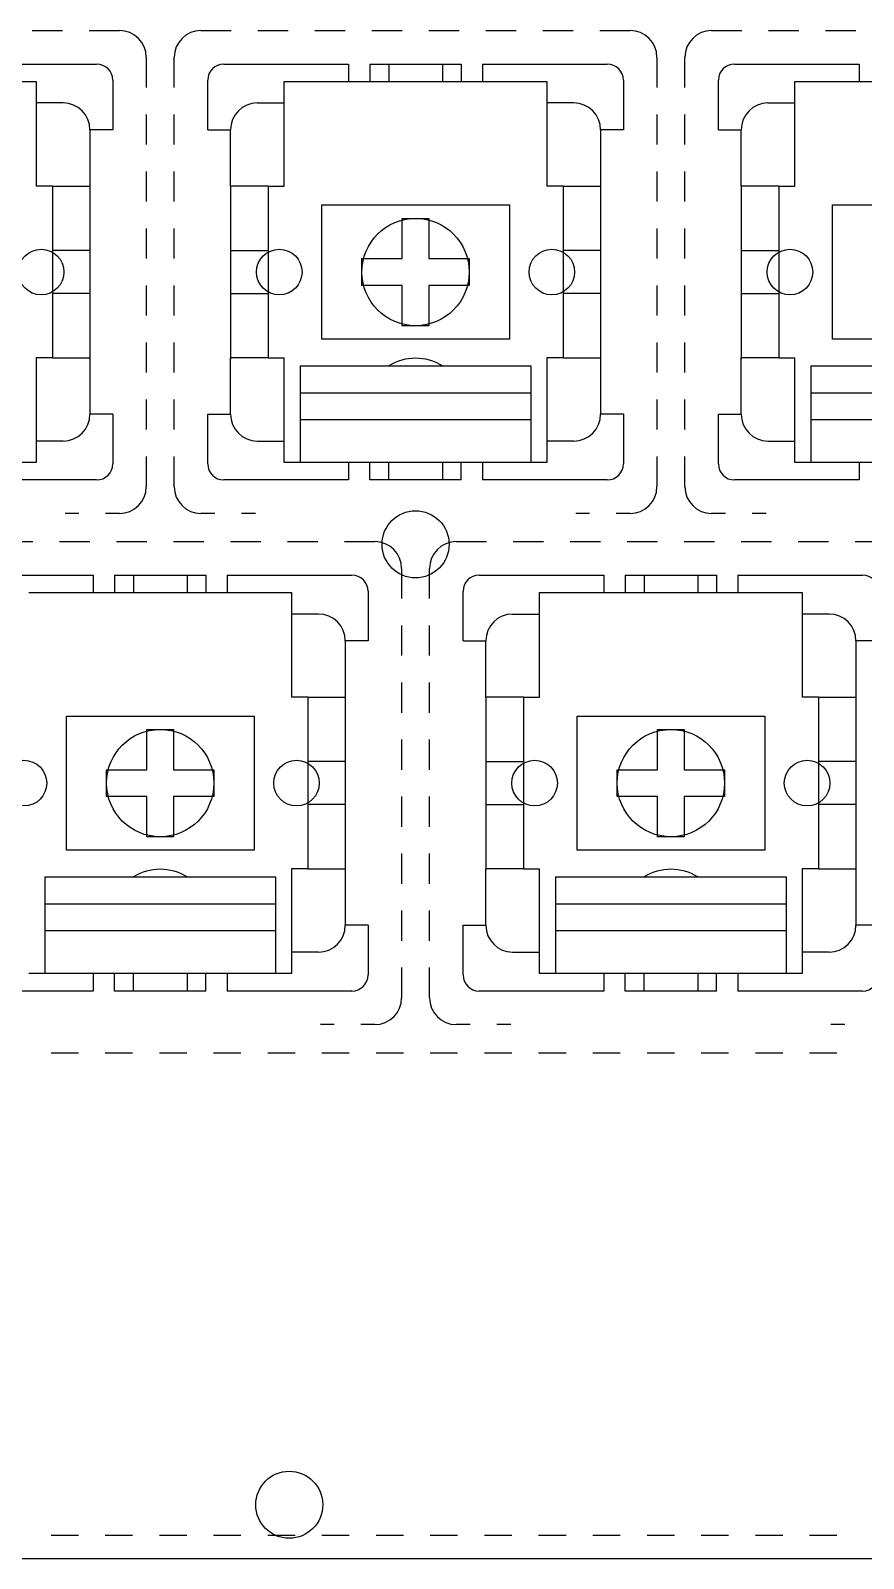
# Model space of a CAD drawing. Extents: x 0 to 386, y 0 to 144.
# Drawn here: x 93.6 to 124.7, y 0 to 57 of the extents above; entities that cross this region are included whole.
import ezdxf

# ---------------------------------------------------------------- set-up
doc = ezdxf.new("R2010")
doc.units = 0
for name, color, linetype in [('20', 30, 'CONTINUOUS'), ('21', 253, 'CONTINUOUS'), ('51', 253, 'CONTINUOUS')]:
    doc.layers.add(name, color=color, linetype=linetype)

msp = doc.modelspace()

# ---------------------------------------------------------------- linework, layer by layer
at = {"layer": '20'}
msp.add_line((0, 0), (385.6, 0), dxfattribs=at)
for centre, radius in [((108, 47.95), 2), ((94.04, 47.95), 0.85), ((102.92, 47.95), 0.85), ((113.08, 47.95), 0.85), ((121.96, 47.95), 0.85), ((108, 37.8), 1.25), ((98.48, 28.9), 2), ((117.52, 28.9), 2), ((93.4, 28.9), 0.85), ((103.56, 28.9), 0.85), ((112.44, 28.9), 0.85), ((122.6, 28.9), 0.85), ((103.29, 2), 1.25)]:
    msp.add_circle(centre, radius, dxfattribs=at)
at = {"layer": '21'}
for p, q in [((93.71, 56.95), (94.835, 56.95)), ((95.835, 56.95), (96.96, 56.95)), ((100, 56.95), (101.125, 56.95)), ((102.125, 56.95), (103.25, 56.95)), ((104.25, 56.95), (105.375, 56.95)), ((106.375, 56.95), (107.5, 56.95)), ((108.5, 56.95), (109.625, 56.95)), ((110.625, 56.95), (111.75, 56.95)), ((112.75, 56.95), (113.875, 56.95)), ((114.875, 56.95), (116, 56.95)), ((119.04, 56.95), (120.165, 56.95)), ((121.165, 56.95), (122.29, 56.95)), ((123.29, 56.95), (124.415, 56.95)), ((97.96, 55.95), (97.96, 54.825)), ((99, 54.825), (99, 55.95)), ((117, 55.95), (117, 54.825)), ((118.04, 54.825), (118.04, 55.95)), ((91.46, 55.7), (96.11, 55.7)), ((100.85, 55.7), (105.5, 55.7)), ((105.5, 55.7), (105.5, 55.05)), ((106.3, 55.7), (107, 55.7)), ((106.3, 55.7), (106.3, 55.05)), ((107, 55.7), (109, 55.7)), ((107, 55.7), (107, 55.05)), ((109, 55.7), (109.7, 55.7)), ((109, 55.7), (109, 55.05)), ((109.7, 55.7), (109.7, 55.05)), ((110.5, 55.7), (115.15, 55.7)), ((110.5, 55.7), (110.5, 55.05)), ((119.89, 55.7), (124.54, 55.7)), ((124.54, 55.7), (124.54, 55.05)), ((91.46, 55.05), (93.86, 55.05)), ((93.86, 55.05), (93.86, 54.25)), ((96.71, 55.1), (96.71, 53.25)), ((100.25, 53.25), (100.25, 55.1)), ((103.1, 55.05), (105.5, 55.05)), ((103.1, 54.25), (103.1, 55.05)), ((105.5, 55.05), (106.3, 55.05)), ((106.3, 55.05), (107, 55.05)), ((107, 55.05), (109, 55.05)), ((109, 55.05), (109.7, 55.05)), ((109.7, 55.05), (110.5, 55.05)), ((110.5, 55.05), (112.9, 55.05)), ((112.9, 55.05), (112.9, 54.25)), ((115.75, 55.1), (115.75, 53.25)), ((119.29, 53.25), (119.29, 55.1)), ((122.14, 55.05), (124.54, 55.05)), ((122.14, 54.25), (122.14, 55.05)), ((124.54, 55.05), (125.34, 55.05)), ((93.86, 54.25), (93.86, 51.15)), ((94.86, 54.25), (93.86, 54.25)), ((102.1, 54.25), (103.1, 54.25)), ((103.1, 51.15), (103.1, 54.25)), ((112.9, 54.25), (112.9, 51.15)), ((113.9, 54.25), (112.9, 54.25)), ((121.14, 54.25), (122.14, 54.25)), ((122.14, 51.15), (122.14, 54.25)), ((97.96, 53.825), (97.96, 52.7)), ((99, 52.7), (99, 53.825)), ((117, 53.825), (117, 52.7)), ((118.04, 52.7), (118.04, 53.825)), ((95.86, 53.25), (95.86, 51.15)), ((96.71, 53.25), (95.86, 53.25)), ((100.25, 53.25), (101.1, 53.25)), ((101.1, 51.15), (101.1, 53.25)), ((114.9, 53.25), (114.9, 51.15)), ((115.75, 53.25), (114.9, 53.25)), ((119.29, 53.25), (120.14, 53.25)), ((120.14, 51.15), (120.14, 53.25)), ((97.96, 51.7), (97.96, 50.575)), ((99, 50.575), (99, 51.7)), ((117, 51.7), (117, 50.575)), ((118.04, 50.575), (118.04, 51.7)), ((94.46, 51.15), (93.86, 51.15)), ((94.46, 51.15), (94.46, 48.85)), ((94.46, 51.15), (95.86, 51.15)), ((95.86, 51.15), (95.86, 48.75)), ((102.5, 51.15), (101.1, 51.15)), ((101.1, 51.15), (101.1, 48.75)), ((102.5, 51.15), (102.5, 48.85)), ((102.5, 51.15), (103.1, 51.15)), ((113.5, 51.15), (112.9, 51.15)), ((113.5, 51.15), (113.5, 48.85)), ((113.5, 51.15), (114.9, 51.15)), ((114.9, 51.15), (114.9, 48.75)), ((121.54, 51.15), (120.14, 51.15)), ((120.14, 51.15), (120.14, 48.75)), ((121.54, 51.15), (121.54, 48.85)), ((121.54, 51.15), (122.14, 51.15)), ((105.3, 50.45), (111.5, 50.45)), ((111.5, 50.45), (111.5, 45.45)), ((124.34, 50.45), (130.54, 50.45)), ((97.96, 49.575), (97.96, 48.45)), ((99, 48.45), (99, 49.575)), ((117, 49.575), (117, 48.45)), ((118.04, 48.45), (118.04, 49.575)), ((104.5, 45.45), (104.5, 49.45)), ((123.54, 45.45), (123.54, 49.45)), ((95.86, 48.75), (94.66, 48.75)), ((95.86, 48.75), (95.86, 47.15)), ((101.1, 48.75), (101.1, 47.15)), ((101.1, 48.75), (102.3, 48.75)), ((114.9, 48.75), (113.7, 48.75)), ((114.9, 48.75), (114.9, 47.15)), ((120.14, 48.75), (120.14, 47.15)), ((120.14, 48.75), (121.34, 48.75)), ((97.96, 47.45), (97.96, 46.325)), ((99, 46.325), (99, 47.45)), ((117, 47.45), (117, 46.325)), ((118.04, 46.325), (118.04, 47.45)), ((94.46, 47.05), (94.46, 44.75)), ((95.86, 47.15), (94.66, 47.15)), ((95.86, 47.15), (95.86, 44.75)), ((101.1, 47.15), (102.3, 47.15)), ((101.1, 47.15), (101.1, 44.7)), ((102.5, 47.05), (102.5, 44.75)), ((113.5, 47.05), (113.5, 44.75)), ((114.9, 47.15), (113.7, 47.15)), ((114.9, 47.15), (114.9, 44.75)), ((120.14, 47.15), (121.34, 47.15)), ((120.14, 47.15), (120.14, 44.7)), ((121.54, 47.05), (121.54, 44.75)), ((97.96, 45.325), (97.96, 44.2)), ((99, 44.2), (99, 45.325)), ((111.5, 45.45), (104.5, 45.45)), ((117, 45.325), (117, 44.2)), ((118.04, 44.2), (118.04, 45.325)), ((130.54, 45.45), (123.54, 45.45)), ((93.86, 44.75), (93.86, 41.65)), ((94.46, 44.75), (93.86, 44.75)), ((94.46, 44.75), (95.86, 44.75)), ((95.86, 44.75), (95.86, 42.65)), ((101.1, 44.7), (101.1, 44.75)), ((102.5, 44.75), (101.1, 44.75)), ((101.1, 42.65), (101.1, 44.7)), ((102.5, 44.75), (103.1, 44.75)), ((103.1, 41.65), (103.1, 44.75)), ((103.7, 44.45), (107, 44.45)), ((103.7, 44.45), (103.7, 43.45)), ((107, 44.45), (109, 44.45)), ((109, 44.45), (112.3, 44.45)), ((112.3, 44.45), (112.3, 43.45)), ((112.9, 44.75), (112.9, 41.65)), ((113.5, 44.75), (112.9, 44.75)), ((113.5, 44.75), (114.9, 44.75)), ((114.9, 44.75), (114.9, 42.65)), ((120.14, 44.7), (120.14, 44.75)), ((121.54, 44.75), (120.14, 44.75)), ((120.14, 42.65), (120.14, 44.7)), ((121.54, 44.75), (122.14, 44.75)), ((122.14, 41.65), (122.14, 44.75)), ((122.74, 44.45), (126.04, 44.45)), ((122.74, 44.45), (122.74, 43.45)), ((103.7, 43.45), (103.7, 42.45)), ((103.7, 43.45), (112.3, 43.45)), ((112.3, 43.45), (112.3, 42.45)), ((122.74, 43.45), (122.74, 42.45)), ((122.74, 43.45), (131.34, 43.45)), ((97.96, 43.2), (97.96, 42.075)), ((99, 42.075), (99, 43.2)), ((117, 43.2), (117, 42.075)), ((118.04, 42.075), (118.04, 43.2)), ((96.71, 42.65), (95.86, 42.65)), ((96.71, 42.65), (96.71, 40.8)), ((100.25, 40.8), (100.25, 42.65)), ((100.25, 42.65), (101.1, 42.65)), ((103.7, 42.45), (103.7, 40.85)), ((103.7, 42.45), (112.3, 42.45)), ((112.3, 42.45), (112.3, 40.85)), ((115.75, 42.65), (114.9, 42.65)), ((115.75, 42.65), (115.75, 40.8)), ((119.29, 40.8), (119.29, 42.65)), ((119.29, 42.65), (120.14, 42.65)), ((122.74, 42.45), (122.74, 40.85)), ((122.74, 42.45), (131.34, 42.45)), ((93.86, 41.65), (93.86, 40.85)), ((94.86, 41.65), (93.86, 41.65)), ((102.1, 41.65), (103.1, 41.65)), ((103.1, 40.85), (103.1, 41.65)), ((112.9, 41.65), (112.9, 40.85)), ((113.9, 41.65), (112.9, 41.65)), ((121.14, 41.65), (122.14, 41.65)), ((122.14, 40.85), (122.14, 41.65)), ((97.96, 41.075), (97.96, 39.95)), ((99, 39.95), (99, 41.075)), ((117, 41.075), (117, 39.95)), ((118.04, 39.95), (118.04, 41.075)), ((93.86, 40.85), (93.26, 40.85)), ((103.7, 40.85), (103.1, 40.85)), ((105.5, 40.85), (103.7, 40.85)), ((106.3, 40.85), (105.5, 40.85)), ((105.5, 40.85), (105.5, 40.2)), ((107, 40.85), (106.3, 40.85)), ((106.3, 40.2), (106.3, 40.85)), ((109, 40.85), (107, 40.85)), ((107, 40.2), (107, 40.85)), ((109.7, 40.85), (109, 40.85)), ((109, 40.85), (109, 40.2)), ((110.5, 40.85), (109.7, 40.85)), ((109.7, 40.2), (109.7, 40.85)), ((112.3, 40.85), (110.5, 40.85)), ((110.5, 40.85), (110.5, 40.2)), ((112.9, 40.85), (112.3, 40.85)), ((122.74, 40.85), (122.14, 40.85)), ((124.54, 40.85), (122.74, 40.85)), ((125.34, 40.85), (124.54, 40.85)), ((124.54, 40.85), (124.54, 40.2)), ((96.11, 40.2), (91.46, 40.2)), ((105.5, 40.2), (100.85, 40.2)), ((107, 40.2), (106.3, 40.2)), ((109, 40.2), (107, 40.2)), ((109.7, 40.2), (109, 40.2)), ((115.15, 40.2), (110.5, 40.2)), ((124.54, 40.2), (119.89, 40.2)), ((95.445, 38.95), (94.93, 38.95)), ((96.96, 38.95), (96.445, 38.95)), ((100.515, 38.95), (100, 38.95)), ((102.03, 38.95), (101.515, 38.95)), ((114.485, 38.95), (113.97, 38.95)), ((116, 38.95), (115.485, 38.95)), ((119.555, 38.95), (119.04, 38.95)), ((121.07, 38.95), (120.555, 38.95)), ((92.605, 37.9), (93.73, 37.9)), ((94.73, 37.9), (95.855, 37.9)), ((96.855, 37.9), (97.98, 37.9)), ((98.98, 37.9), (100.105, 37.9)), ((101.105, 37.9), (102.23, 37.9)), ((103.23, 37.9), (104.355, 37.9)), ((105.355, 37.9), (106.48, 37.9)), ((109.52, 37.9), (110.645, 37.9)), ((111.645, 37.9), (112.77, 37.9)), ((113.77, 37.9), (114.895, 37.9)), ((115.895, 37.9), (117.02, 37.9)), ((118.02, 37.9), (119.145, 37.9)), ((120.145, 37.9), (121.27, 37.9)), ((122.27, 37.9), (123.395, 37.9)), ((124.395, 37.9), (125.52, 37.9)), ((91.33, 36.65), (95.98, 36.65)), ((95.98, 36.65), (95.98, 36)), ((96.78, 36.65), (97.48, 36.65)), ((96.78, 36.65), (96.78, 36)), ((97.48, 36.65), (99.48, 36.65)), ((97.48, 36.65), (97.48, 36)), ((99.48, 36.65), (100.18, 36.65)), ((99.48, 36.65), (99.48, 36)), ((100.18, 36.65), (100.18, 36)), ((100.98, 36.65), (105.63, 36.65)), ((100.98, 36.65), (100.98, 36)), ((107.48, 36.9), (107.48, 35.775)), ((108.52, 35.775), (108.52, 36.9)), ((110.37, 36.65), (115.02, 36.65)), ((115.02, 36.65), (115.02, 36)), ((115.82, 36.65), (116.52, 36.65)), ((115.82, 36.65), (115.82, 36)), ((116.52, 36.65), (118.52, 36.65)), ((116.52, 36.65), (116.52, 36)), ((118.52, 36.65), (119.22, 36.65)), ((118.52, 36.65), (118.52, 36)), ((119.22, 36.65), (119.22, 36)), ((120.02, 36.65), (124.67, 36.65)), ((120.02, 36.65), (120.02, 36)), ((93.58, 36), (95.98, 36)), ((95.98, 36), (96.78, 36)), ((96.78, 36), (97.48, 36)), ((97.48, 36), (99.48, 36)), ((99.48, 36), (100.18, 36)), ((100.18, 36), (100.98, 36)), ((100.98, 36), (103.38, 36)), ((103.38, 36), (103.38, 35.2)), ((106.23, 36.05), (106.23, 34.2)), ((109.77, 34.2), (109.77, 36.05)), ((112.62, 36), (115.02, 36)), ((112.62, 35.2), (112.62, 36)), ((115.02, 36), (115.82, 36)), ((115.82, 36), (116.52, 36)), ((116.52, 36), (118.52, 36)), ((118.52, 36), (119.22, 36)), ((119.22, 36), (120.02, 36)), ((120.02, 36), (122.42, 36)), ((122.42, 36), (122.42, 35.2)), ((103.38, 35.2), (103.38, 32.1)), ((104.38, 35.2), (103.38, 35.2)), ((107.48, 34.775), (107.48, 33.65)), ((108.52, 33.65), (108.52, 34.775)), ((111.62, 35.2), (112.62, 35.2)), ((112.62, 32.1), (112.62, 35.2)), ((122.42, 35.2), (122.42, 32.1)), ((123.42, 35.2), (122.42, 35.2)), ((105.38, 34.2), (105.38, 32.1)), ((106.23, 34.2), (105.38, 34.2)), ((109.77, 34.2), (110.62, 34.2)), ((110.62, 32.1), (110.62, 34.2)), ((124.42, 34.2), (124.42, 32.1)), ((125.27, 34.2), (124.42, 34.2)), ((107.48, 32.65), (107.48, 31.525)), ((108.52, 31.525), (108.52, 32.65)), ((103.98, 32.1), (103.38, 32.1)), ((103.98, 32.1), (103.98, 29.8)), ((103.98, 32.1), (105.38, 32.1)), ((105.38, 32.1), (105.38, 29.7)), ((112.02, 32.1), (110.62, 32.1)), ((110.62, 32.1), (110.62, 29.7)), ((112.02, 32.1), (112.02, 29.8)), ((112.02, 32.1), (112.62, 32.1)), ((123.02, 32.1), (122.42, 32.1)), ((123.02, 32.1), (123.02, 29.8)), ((123.02, 32.1), (124.42, 32.1)), ((124.42, 32.1), (124.42, 29.7)), ((95.78, 31.4), (101.98, 31.4)), ((101.98, 31.4), (101.98, 26.4)), ((114.82, 31.4), (121.02, 31.4)), ((121.02, 31.4), (121.02, 26.4)), ((94.98, 26.4), (94.98, 30.4)), ((107.48, 30.525), (107.48, 29.4)), ((108.52, 29.4), (108.52, 30.525)), ((114.02, 26.4), (114.02, 30.4)), ((105.38, 29.7), (104.18, 29.7)), ((105.38, 29.7), (105.38, 28.1)), ((110.62, 29.7), (110.62, 28.1)), ((110.62, 29.7), (111.82, 29.7)), ((124.42, 29.7), (123.22, 29.7)), ((124.42, 29.7), (124.42, 28.1)), ((103.98, 28), (103.98, 25.7)), ((105.38, 28.1), (104.18, 28.1)), ((105.38, 28.1), (105.38, 25.7)), ((107.48, 28.4), (107.48, 27.275)), ((108.52, 27.275), (108.52, 28.4)), ((110.62, 28.1), (111.82, 28.1)), ((110.62, 28.1), (110.62, 25.65)), ((112.02, 28), (112.02, 25.7)), ((123.02, 28), (123.02, 25.7)), ((124.42, 28.1), (123.22, 28.1)), ((124.42, 28.1), (124.42, 25.7)), ((101.98, 26.4), (94.98, 26.4)), ((107.48, 26.275), (107.48, 25.15)), ((108.52, 25.15), (108.52, 26.275)), ((121.02, 26.4), (114.02, 26.4)), ((103.38, 25.7), (103.38, 22.6)), ((103.98, 25.7), (103.38, 25.7)), ((103.98, 25.7), (105.38, 25.7)), ((105.38, 25.7), (105.38, 23.6)), ((110.62, 25.65), (110.62, 25.7)), ((112.02, 25.7), (110.62, 25.7)), ((110.62, 23.6), (110.62, 25.65)), ((112.02, 25.7), (112.62, 25.7)), ((112.62, 22.6), (112.62, 25.7)), ((122.42, 25.7), (122.42, 22.6)), ((123.02, 25.7), (122.42, 25.7)), ((123.02, 25.7), (124.42, 25.7)), ((124.42, 25.7), (124.42, 23.6)), ((94.18, 25.4), (97.48, 25.4)), ((94.18, 25.4), (94.18, 24.4)), ((97.48, 25.4), (99.48, 25.4)), ((99.48, 25.4), (102.78, 25.4)), ((102.78, 25.4), (102.78, 24.4)), ((113.22, 25.4), (116.52, 25.4)), ((113.22, 25.4), (113.22, 24.4)), ((116.52, 25.4), (118.52, 25.4)), ((118.52, 25.4), (121.82, 25.4)), ((121.82, 25.4), (121.82, 24.4)), ((94.18, 24.4), (94.18, 23.4)), ((94.18, 24.4), (102.78, 24.4)), ((102.78, 24.4), (102.78, 23.4)), ((107.48, 24.15), (107.48, 23.025)), ((108.52, 23.025), (108.52, 24.15)), ((113.22, 24.4), (113.22, 23.4)), ((113.22, 24.4), (121.82, 24.4)), ((121.82, 24.4), (121.82, 23.4)), ((94.18, 23.4), (94.18, 21.8)), ((94.18, 23.4), (102.78, 23.4)), ((102.78, 23.4), (102.78, 21.8)), ((106.23, 23.6), (105.38, 23.6)), ((106.23, 23.6), (106.23, 21.75)), ((109.77, 21.75), (109.77, 23.6)), ((109.77, 23.6), (110.62, 23.6)), ((113.22, 23.4), (113.22, 21.8)), ((113.22, 23.4), (121.82, 23.4)), ((121.82, 23.4), (121.82, 21.8)), ((125.27, 23.6), (124.42, 23.6)), ((103.38, 22.6), (103.38, 21.8)), ((104.38, 22.6), (103.38, 22.6)), ((111.62, 22.6), (112.62, 22.6)), ((112.62, 21.8), (112.62, 22.6)), ((122.42, 22.6), (122.42, 21.8)), ((123.42, 22.6), (122.42, 22.6)), ((94.18, 21.8), (93.58, 21.8)), ((95.98, 21.8), (94.18, 21.8)), ((96.78, 21.8), (95.98, 21.8)), ((95.98, 21.8), (95.98, 21.15)), ((97.48, 21.8), (96.78, 21.8)), ((96.78, 21.15), (96.78, 21.8)), ((99.48, 21.8), (97.48, 21.8)), ((97.48, 21.15), (97.48, 21.8)), ((100.18, 21.8), (99.48, 21.8)), ((99.48, 21.8), (99.48, 21.15)), ((100.98, 21.8), (100.18, 21.8)), ((100.18, 21.15), (100.18, 21.8)), ((102.78, 21.8), (100.98, 21.8)), ((100.98, 21.8), (100.98, 21.15)), ((103.38, 21.8), (102.78, 21.8)), ((107.48, 22.025), (107.48, 20.9)), ((108.52, 20.9), (108.52, 22.025)), ((113.22, 21.8), (112.62, 21.8)), ((115.02, 21.8), (113.22, 21.8)), ((115.82, 21.8), (115.02, 21.8)), ((115.02, 21.8), (115.02, 21.15)), ((116.52, 21.8), (115.82, 21.8)), ((115.82, 21.15), (115.82, 21.8)), ((118.52, 21.8), (116.52, 21.8)), ((116.52, 21.15), (116.52, 21.8)), ((119.22, 21.8), (118.52, 21.8)), ((118.52, 21.8), (118.52, 21.15)), ((120.02, 21.8), (119.22, 21.8)), ((119.22, 21.15), (119.22, 21.8)), ((121.82, 21.8), (120.02, 21.8)), ((120.02, 21.8), (120.02, 21.15)), ((122.42, 21.8), (121.82, 21.8)), ((95.98, 21.15), (91.33, 21.15)), ((97.48, 21.15), (96.78, 21.15)), ((99.48, 21.15), (97.48, 21.15)), ((100.18, 21.15), (99.48, 21.15)), ((105.63, 21.15), (100.98, 21.15)), ((115.02, 21.15), (110.37, 21.15)), ((116.52, 21.15), (115.82, 21.15)), ((118.52, 21.15), (116.52, 21.15)), ((119.22, 21.15), (118.52, 21.15)), ((124.67, 21.15), (120.02, 21.15)), ((104.965, 19.9), (104.45, 19.9)), ((106.48, 19.9), (105.965, 19.9)), ((110.035, 19.9), (109.52, 19.9)), ((111.55, 19.9), (111.035, 19.9)), ((124.005, 19.9), (123.49, 19.9)), ((94.41, 18.85), (95.43, 18.85)), ((96.43, 18.85), (97.45, 18.85)), ((98.45, 18.85), (99.47, 18.85)), ((100.47, 18.85), (101.49, 18.85)), ((102.49, 18.85), (103.51, 18.85)), ((104.51, 18.85), (105.53, 18.85)), ((106.53, 18.85), (107.55, 18.85)), ((108.55, 18.85), (109.57, 18.85)), ((110.57, 18.85), (111.59, 18.85)), ((112.59, 18.85), (113.61, 18.85)), ((114.61, 18.85), (115.63, 18.85)), ((116.63, 18.85), (117.65, 18.85)), ((118.65, 18.85), (119.67, 18.85)), ((120.67, 18.85), (121.69, 18.85)), ((122.69, 18.85), (123.71, 18.85)), ((95.43, 0.85), (94.41, 0.85)), ((97.45, 0.85), (96.43, 0.85)), ((99.47, 0.85), (98.45, 0.85)), ((101.49, 0.85), (100.47, 0.85)), ((103.51, 0.85), (102.49, 0.85)), ((105.53, 0.85), (104.51, 0.85)), ((107.55, 0.85), (106.53, 0.85)), ((109.57, 0.85), (108.55, 0.85)), ((111.59, 0.85), (110.57, 0.85)), ((113.61, 0.85), (112.59, 0.85)), ((115.63, 0.85), (114.61, 0.85)), ((117.65, 0.85), (116.63, 0.85)), ((119.67, 0.85), (118.65, 0.85)), ((121.69, 0.85), (120.67, 0.85)), ((123.71, 0.85), (122.69, 0.85))]:
    msp.add_line(p, q, dxfattribs=at)
for centre, radius, start, end in [((96.96, 55.95), 1, 0, 90), ((100, 55.95), 1, 90, 180), ((116, 55.95), 1, 0, 90), ((119.04, 55.95), 1, 90, 180), ((96.11, 55.1), 0.6, 0, 90), ((100.85, 55.1), 0.6, 90, 180), ((115.15, 55.1), 0.6, 0, 90), ((119.89, 55.1), 0.6, 90, 180), ((94.86, 53.25), 1, 0, 90), ((102.1, 53.25), 1, 90, 180), ((113.9, 53.25), 1, 0, 90), ((121.14, 53.25), 1, 90, 180), ((108, 42.85), 1.8868, 57.9946, 122.0054), ((94.86, 42.65), 1, 270, 0), ((102.1, 42.65), 1, 180, 270), ((113.9, 42.65), 1, 270, 0), ((121.14, 42.65), 1, 180, 270), ((96.11, 40.8), 0.6, 270, 0), ((100.85, 40.8), 0.6, 180, 270), ((115.15, 40.8), 0.6, 270, 0), ((119.89, 40.8), 0.6, 180, 270), ((96.96, 39.95), 1, 270, 0), ((100, 39.95), 1, 180, 270), ((116, 39.95), 1, 270, 0), ((119.04, 39.95), 1, 180, 270), ((106.48, 36.9), 1, 0, 90), ((109.52, 36.9), 1, 90, 180), ((105.63, 36.05), 0.6, 0, 90), ((110.37, 36.05), 0.6, 90, 180), ((124.67, 36.05), 0.6, 0, 90), ((104.38, 34.2), 1, 0, 90), ((111.62, 34.2), 1, 90, 180), ((123.42, 34.2), 1, 0, 90), ((98.48, 23.8), 1.8868, 57.9946, 122.0054), ((117.52, 23.8), 1.8868, 57.9946, 122.0054), ((104.38, 23.6), 1, 270, 0), ((111.62, 23.6), 1, 180, 270), ((123.42, 23.6), 1, 270, 0), ((105.63, 21.75), 0.6, 270, 0), ((110.37, 21.75), 0.6, 180, 270), ((124.67, 21.75), 0.6, 270, 0), ((106.48, 20.9), 1, 270, 0), ((109.52, 20.9), 1, 180, 270)]:
    msp.add_arc(centre, radius, start, end, dxfattribs=at)
at = {"layer": '51'}
for p, q in [((104.5, 49.45), (104.5, 50.45)), ((104.5, 50.45), (105.3, 50.45)), ((123.54, 49.45), (123.54, 50.45)), ((123.54, 50.45), (124.34, 50.45)), ((107.5, 49.95), (108.5, 49.95)), ((107.5, 48.45), (107.5, 49.95)), ((108.5, 49.95), (108.5, 48.45)), ((94.46, 48.85), (94.46, 48.75)), ((94.46, 48.75), (94.46, 47.15)), ((94.66, 48.75), (94.46, 48.75)), ((102.3, 48.75), (102.5, 48.75)), ((102.5, 48.85), (102.5, 48.75)), ((102.5, 48.75), (102.5, 47.15)), ((106, 47.45), (106, 48.45)), ((106, 48.45), (107.5, 48.45)), ((108.5, 48.45), (110, 48.45)), ((110, 48.45), (110, 47.45)), ((113.5, 48.85), (113.5, 48.75)), ((113.5, 48.75), (113.5, 47.15)), ((113.7, 48.75), (113.5, 48.75)), ((121.34, 48.75), (121.54, 48.75)), ((121.54, 48.85), (121.54, 48.75)), ((121.54, 48.75), (121.54, 47.15)), ((107.5, 47.45), (106, 47.45)), ((107.5, 45.95), (107.5, 47.45)), ((110, 47.45), (108.5, 47.45)), ((108.5, 47.45), (108.5, 45.95)), ((94.46, 47.15), (94.46, 47.05)), ((94.66, 47.15), (94.46, 47.15)), ((102.3, 47.15), (102.5, 47.15)), ((102.5, 47.15), (102.5, 47.05)), ((113.5, 47.15), (113.5, 47.05)), ((113.7, 47.15), (113.5, 47.15)), ((121.34, 47.15), (121.54, 47.15)), ((121.54, 47.15), (121.54, 47.05)), ((108.5, 45.95), (107.5, 45.95)), ((94.98, 30.4), (94.98, 31.4)), ((94.98, 31.4), (95.78, 31.4)), ((114.02, 30.4), (114.02, 31.4)), ((114.02, 31.4), (114.82, 31.4)), ((97.98, 30.9), (98.98, 30.9)), ((97.98, 29.4), (97.98, 30.9)), ((98.98, 30.9), (98.98, 29.4)), ((117.02, 30.9), (118.02, 30.9)), ((117.02, 29.4), (117.02, 30.9)), ((118.02, 30.9), (118.02, 29.4)), ((103.98, 29.8), (103.98, 29.7)), ((103.98, 29.7), (103.98, 28.1)), ((104.18, 29.7), (103.98, 29.7)), ((111.82, 29.7), (112.02, 29.7)), ((112.02, 29.8), (112.02, 29.7)), ((112.02, 29.7), (112.02, 28.1)), ((123.02, 29.8), (123.02, 29.7)), ((123.02, 29.7), (123.02, 28.1)), ((123.22, 29.7), (123.02, 29.7)), ((96.48, 28.4), (96.48, 29.4)), ((96.48, 29.4), (97.98, 29.4)), ((98.98, 29.4), (100.48, 29.4)), ((100.48, 29.4), (100.48, 28.4)), ((115.52, 28.4), (115.52, 29.4)), ((115.52, 29.4), (117.02, 29.4)), ((118.02, 29.4), (119.52, 29.4)), ((119.52, 29.4), (119.52, 28.4)), ((97.98, 28.4), (96.48, 28.4)), ((97.98, 26.9), (97.98, 28.4)), ((100.48, 28.4), (98.98, 28.4)), ((98.98, 28.4), (98.98, 26.9)), ((103.98, 28.1), (103.98, 28)), ((104.18, 28.1), (103.98, 28.1)), ((111.82, 28.1), (112.02, 28.1)), ((112.02, 28.1), (112.02, 28)), ((117.02, 28.4), (115.52, 28.4)), ((117.02, 26.9), (117.02, 28.4)), ((119.52, 28.4), (118.02, 28.4)), ((118.02, 28.4), (118.02, 26.9)), ((123.02, 28.1), (123.02, 28)), ((123.22, 28.1), (123.02, 28.1)), ((98.98, 26.9), (97.98, 26.9)), ((118.02, 26.9), (117.02, 26.9))]:
    msp.add_line(p, q, dxfattribs=at)

doc.saveas('drawing.dxf')
